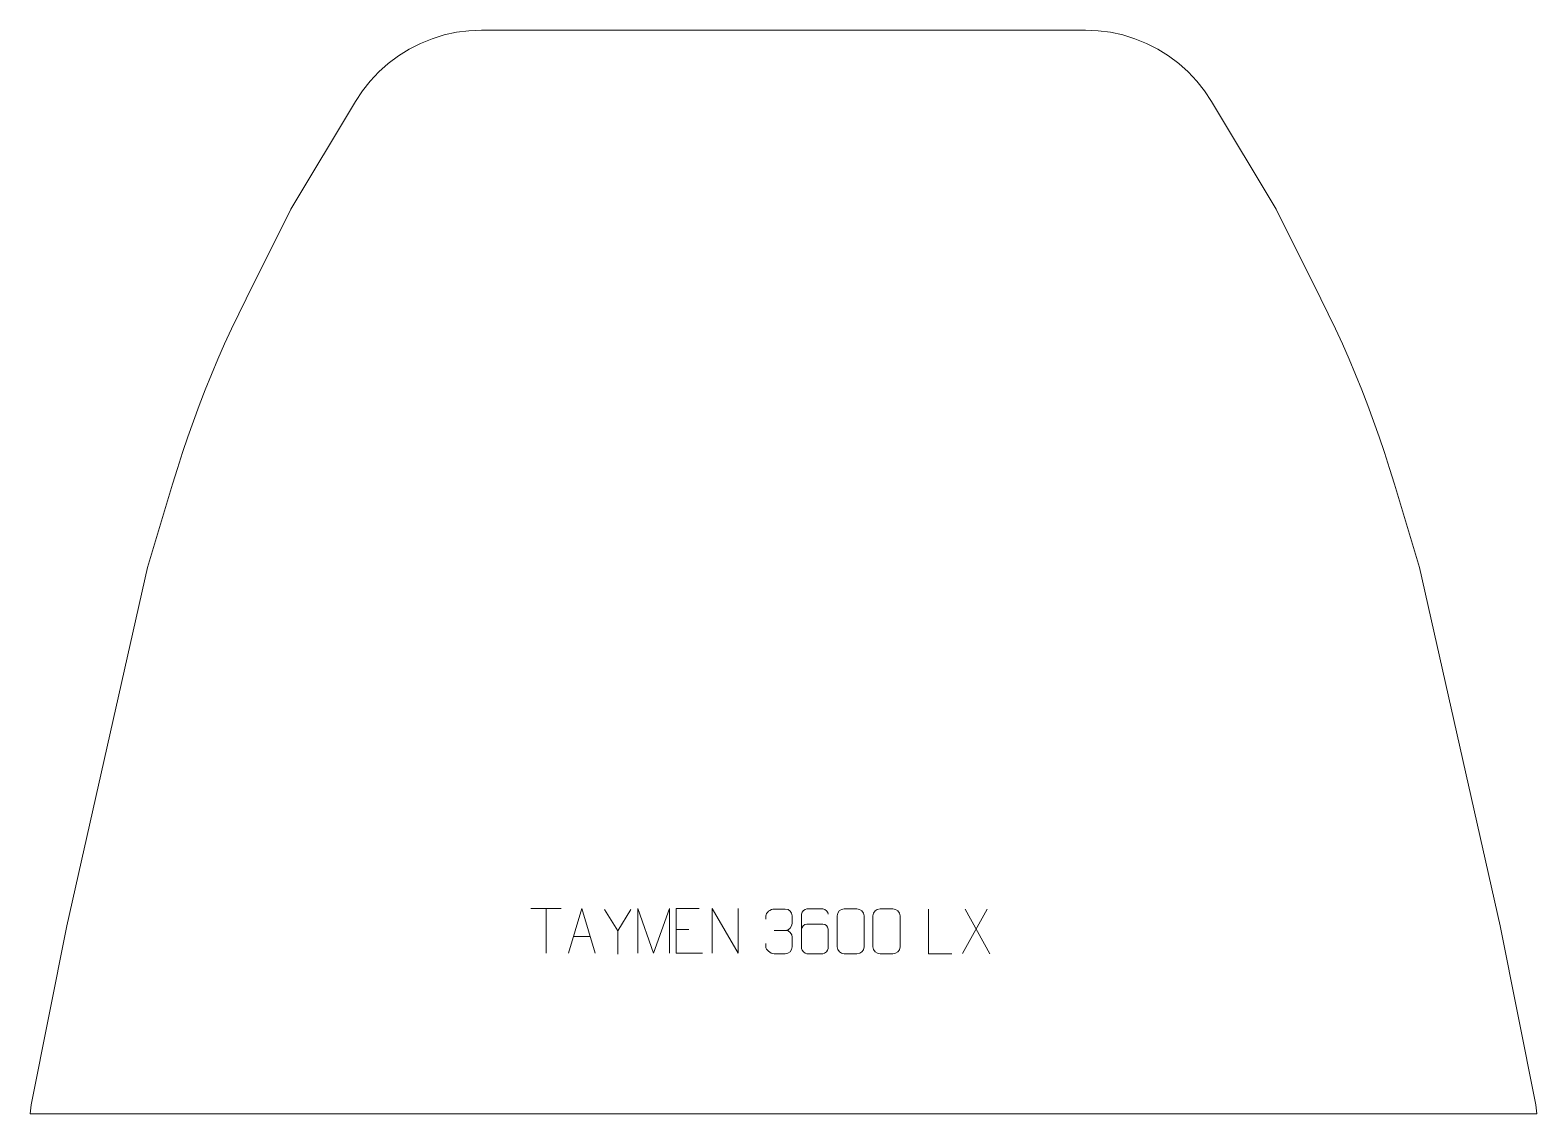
# Model space of a CAD drawing. Header units: millimetres. Extents: x -430 to 411, y 748 to 1353.
import ezdxf

# ---------------------------------------------------------------- set-up
doc = ezdxf.new("R2010")
doc.units = ezdxf.units.MM
doc.header["$MEASUREMENT"] = 0
doc.layers.add('layer 1', color=7, linetype='Continuous')

msp = doc.modelspace()

# ---------------------------------------------------------------- linework, layer by layer
at = {"layer": 'layer 1', "color": 242, "lineweight": 9}
msp.add_open_spline([(410.0593, 752.9985), (410.0593, 752.9985), (410.5591, 747.9973), (410.5591, 747.9973), (410.5591, 747.9973), (410.5591, 747.9973), (-430.4406, 747.9973), (-430.4406, 747.9973), (-430.4406, 747.9973), (-430.4406, 747.9973), (-429.9408, 752.9985), (-429.9408, 752.9985), (-429.9408, 752.9985), (-429.9408, 752.9985), (-409.9406, 852.9969), (-409.9406, 852.9969), (-409.9406, 852.9969), (-409.9406, 852.9969), (-364.9406, 1052.9969), (-364.9406, 1052.9969), (-364.9406, 1052.9969), (-364.9406, 1052.9969), (-351.0042, 1099.4526), (-351.0042, 1099.4526), (-351.0042, 1099.4526), (-351.0042, 1099.4526), (-348.2702, 1108.3354), (-348.2702, 1108.3354), (-348.2702, 1108.3354), (-348.2702, 1108.3354), (-345.4073, 1117.1785), (-345.4073, 1117.1785), (-345.4073, 1117.1785), (-345.4073, 1117.1785), (-342.4191, 1125.9785), (-342.4191, 1125.9785), (-342.4191, 1125.9785), (-342.4191, 1125.9785), (-339.3054, 1134.7356), (-339.3054, 1134.7356), (-339.3054, 1134.7356), (-339.3054, 1134.7356), (-336.0655, 1143.4463), (-336.0655, 1143.4463), (-336.0655, 1143.4463), (-336.0655, 1143.4463), (-332.7021, 1152.1102), (-332.7021, 1152.1102), (-332.7021, 1152.1102), (-332.7021, 1152.1102), (-329.2142, 1160.7237), (-329.2142, 1160.7237), (-329.2142, 1160.7237), (-329.2142, 1160.7237), (-325.6031, 1169.2876), (-325.6031, 1169.2876), (-325.6031, 1169.2876), (-325.6031, 1169.2876), (-321.8694, 1177.7978), (-321.8694, 1177.7978), (-321.8694, 1177.7978), (-321.8694, 1177.7978), (-318.0135, 1186.2545), (-318.0135, 1186.2545), (-318.0135, 1186.2545), (-318.0135, 1186.2545), (-314.0371, 1194.6547), (-314.0371, 1194.6547), (-314.0371, 1194.6547), (-314.0371, 1194.6547), (-309.9406, 1202.9969), (-309.9406, 1202.9969), (-309.9406, 1202.9969), (-309.9406, 1202.9969), (-284.9408, 1252.9981), (-284.9408, 1252.9981), (-284.9408, 1252.9981), (-284.9408, 1252.9981), (-248.8515, 1313.1445), (-248.8515, 1313.1445), (-248.8515, 1313.1445), (-248.8515, 1313.1445), (-244.9711, 1319.0251), (-244.9711, 1319.0251), (-244.9711, 1319.0251), (-244.9711, 1319.0251), (-240.5998, 1324.5512), (-240.5998, 1324.5512), (-240.5998, 1324.5512), (-240.5998, 1324.5512), (-235.7707, 1329.682), (-235.7707, 1329.682), (-235.7707, 1329.682), (-235.7707, 1329.682), (-230.5198, 1334.3811), (-230.5198, 1334.3811), (-230.5198, 1334.3811), (-230.5198, 1334.3811), (-224.8849, 1338.6116), (-224.8849, 1338.6116), (-224.8849, 1338.6116), (-224.8849, 1338.6116), (-218.9082, 1342.3424), (-218.9082, 1342.3424), (-218.9082, 1342.3424), (-218.9082, 1342.3424), (-212.6338, 1345.5482), (-212.6338, 1345.5482), (-212.6338, 1345.5482), (-212.6338, 1345.5482), (-206.107, 1348.203), (-206.107, 1348.203), (-206.107, 1348.203), (-206.107, 1348.203), (-199.3765, 1350.2893), (-199.3765, 1350.2893), (-199.3765, 1350.2893), (-199.3765, 1350.2893), (-192.4924, 1351.7897), (-192.4924, 1351.7897), (-192.4924, 1351.7897), (-192.4924, 1351.7897), (-185.5054, 1352.6948), (-185.5054, 1352.6948), (-185.5054, 1352.6948), (-185.5054, 1352.6948), (-178.466, 1352.9981), (-178.466, 1352.9981), (-178.466, 1352.9981), (-178.466, 1352.9981), (158.5845, 1352.9981), (158.5845, 1352.9981), (158.5845, 1352.9981), (158.5845, 1352.9981), (165.6239, 1352.6948), (165.6239, 1352.6948), (165.6239, 1352.6948), (165.6239, 1352.6948), (172.6109, 1351.7897), (172.6109, 1351.7897), (172.6109, 1351.7897), (172.6109, 1351.7897), (179.495, 1350.2893), (179.495, 1350.2893), (179.495, 1350.2893), (179.495, 1350.2893), (186.2255, 1348.203), (186.2255, 1348.203), (186.2255, 1348.203), (186.2255, 1348.203), (192.7522, 1345.5482), (192.7522, 1345.5482), (192.7522, 1345.5482), (192.7522, 1345.5482), (199.0267, 1342.3424), (199.0267, 1342.3424), (199.0267, 1342.3424), (199.0267, 1342.3424), (205.0034, 1338.6116), (205.0034, 1338.6116), (205.0034, 1338.6116), (205.0034, 1338.6116), (210.6383, 1334.3811), (210.6383, 1334.3811), (210.6383, 1334.3811), (210.6383, 1334.3811), (215.8892, 1329.682), (215.8892, 1329.682), (215.8892, 1329.682), (215.8892, 1329.682), (220.7183, 1324.5512), (220.7183, 1324.5512), (220.7183, 1324.5512), (220.7183, 1324.5512), (225.0896, 1319.0251), (225.0896, 1319.0251), (225.0896, 1319.0251), (225.0896, 1319.0251), (228.97, 1313.1445), (228.97, 1313.1445), (228.97, 1313.1445), (228.97, 1313.1445), (265.0593, 1252.9981), (265.0593, 1252.9981), (265.0593, 1252.9981), (265.0593, 1252.9981), (290.0591, 1202.9969), (290.0591, 1202.9969), (290.0591, 1202.9969), (290.0591, 1202.9969), (294.1556, 1194.6547), (294.1556, 1194.6547), (294.1556, 1194.6547), (294.1556, 1194.6547), (298.1316, 1186.2545), (298.1316, 1186.2545), (298.1316, 1186.2545), (298.1316, 1186.2545), (301.988, 1177.7978), (301.988, 1177.7978), (301.988, 1177.7978), (301.988, 1177.7978), (305.7216, 1169.2876), (305.7216, 1169.2876), (305.7216, 1169.2876), (305.7216, 1169.2876), (309.3323, 1160.7237), (309.3323, 1160.7237), (309.3323, 1160.7237), (309.3323, 1160.7237), (312.8206, 1152.1102), (312.8206, 1152.1102), (312.8206, 1152.1102), (312.8206, 1152.1102), (316.1856, 1143.4463), (316.1856, 1143.4463), (316.1856, 1143.4463), (316.1856, 1143.4463), (319.4234, 1134.7356), (319.4234, 1134.7356), (319.4234, 1134.7356), (319.4234, 1134.7356), (322.5388, 1125.9785), (322.5388, 1125.9785), (322.5388, 1125.9785), (322.5388, 1125.9785), (325.5258, 1117.1785), (325.5258, 1117.1785), (325.5258, 1117.1785), (325.5258, 1117.1785), (328.3883, 1108.3354), (328.3883, 1108.3354), (328.3883, 1108.3354), (328.3883, 1108.3354), (331.1227, 1099.4526), (331.1227, 1099.4526), (331.1227, 1099.4526), (331.1227, 1099.4526), (345.0587, 1052.9969), (345.0587, 1052.9969), (345.0587, 1052.9969), (345.0587, 1052.9969), (390.0591, 852.9969), (390.0591, 852.9969), (390.0591, 852.9969), (390.0591, 852.9969), (410.0593, 752.9985), (410.0593, 752.9985)], degree=3, knots=[0, 0, 0, 0, 0.01587302, 0.01587302, 0.01587302, 0.01587302, 0.03174603, 0.03174603, 0.03174603, 0.03174603, 0.04761905, 0.04761905, 0.04761905, 0.04761905, 0.06349206, 0.06349206, 0.06349206, 0.06349206, 0.07936508, 0.07936508, 0.07936508, 0.07936508, 0.0952381, 0.0952381, 0.0952381, 0.0952381, 0.11111111, 0.11111111, 0.11111111, 0.11111111, 0.12698413, 0.12698413, 0.12698413, 0.12698413, 0.14285714, 0.14285714, 0.14285714, 0.14285714, 0.15873016, 0.15873016, 0.15873016, 0.15873016, 0.17460317, 0.17460317, 0.17460317, 0.17460317, 0.19047619, 0.19047619, 0.19047619, 0.19047619, 0.20634921, 0.20634921, 0.20634921, 0.20634921, 0.22222222, 0.22222222, 0.22222222, 0.22222222, 0.23809524, 0.23809524, 0.23809524, 0.23809524, 0.25396825, 0.25396825, 0.25396825, 0.25396825, 0.26984127, 0.26984127, 0.26984127, 0.26984127, 0.28571429, 0.28571429, 0.28571429, 0.28571429, 0.3015873, 0.3015873, 0.3015873, 0.3015873, 0.31746032, 0.31746032, 0.31746032, 0.31746032, 0.33333333, 0.33333333, 0.33333333, 0.33333333, 0.34920635, 0.34920635, 0.34920635, 0.34920635, 0.36507937, 0.36507937, 0.36507937, 0.36507937, 0.38095238, 0.38095238, 0.38095238, 0.38095238, 0.3968254, 0.3968254, 0.3968254, 0.3968254, 0.41269841, 0.41269841, 0.41269841, 0.41269841, 0.42857143, 0.42857143, 0.42857143, 0.42857143, 0.44444444, 0.44444444, 0.44444444, 0.44444444, 0.46031746, 0.46031746, 0.46031746, 0.46031746, 0.47619048, 0.47619048, 0.47619048, 0.47619048, 0.49206349, 0.49206349, 0.49206349, 0.49206349, 0.50793651, 0.50793651, 0.50793651, 0.50793651, 0.52380952, 0.52380952, 0.52380952, 0.52380952, 0.53968254, 0.53968254, 0.53968254, 0.53968254, 0.55555556, 0.55555556, 0.55555556, 0.55555556, 0.57142857, 0.57142857, 0.57142857, 0.57142857, 0.58730159, 0.58730159, 0.58730159, 0.58730159, 0.6031746, 0.6031746, 0.6031746, 0.6031746, 0.61904762, 0.61904762, 0.61904762, 0.61904762, 0.63492063, 0.63492063, 0.63492063, 0.63492063, 0.65079365, 0.65079365, 0.65079365, 0.65079365, 0.66666667, 0.66666667, 0.66666667, 0.66666667, 0.68253968, 0.68253968, 0.68253968, 0.68253968, 0.6984127, 0.6984127, 0.6984127, 0.6984127, 0.71428571, 0.71428571, 0.71428571, 0.71428571, 0.73015873, 0.73015873, 0.73015873, 0.73015873, 0.74603175, 0.74603175, 0.74603175, 0.74603175, 0.76190476, 0.76190476, 0.76190476, 0.76190476, 0.77777778, 0.77777778, 0.77777778, 0.77777778, 0.79365079, 0.79365079, 0.79365079, 0.79365079, 0.80952381, 0.80952381, 0.80952381, 0.80952381, 0.82539683, 0.82539683, 0.82539683, 0.82539683, 0.84126984, 0.84126984, 0.84126984, 0.84126984, 0.85714286, 0.85714286, 0.85714286, 0.85714286, 0.87301587, 0.87301587, 0.87301587, 0.87301587, 0.88888889, 0.88888889, 0.88888889, 0.88888889, 0.9047619, 0.9047619, 0.9047619, 0.9047619, 0.92063492, 0.92063492, 0.92063492, 0.92063492, 0.93650794, 0.93650794, 0.93650794, 0.93650794, 0.95238095, 0.95238095, 0.95238095, 0.95238095, 0.96825397, 0.96825397, 0.96825397, 0.96825397, 1, 1, 1, 1], dxfattribs=at)
at = {"layer": 'layer 1', "color": 250, "lineweight": 9}
for points in [[(-150.99, 862.6926), (-150.99, 862.6926), (-134.0028, 862.6926), (-134.0028, 862.6926)], [(-142.4962, 837.7626), (-142.4962, 837.7626), (-142.4962, 862.7161), (-142.4962, 862.7161)], [(-102.4964, 850.2393), (-102.4964, 850.2393), (-109.8173, 862.138), (-109.8173, 862.138)], [(103.6879, 862.3459), (103.6879, 862.3459), (89.9473, 837.4501), (89.9473, 837.4501)], [(91.4019, 862.3459), (91.4019, 862.3459), (105.1425, 837.3924), (105.1425, 837.3924)], [(-69.9293, 850.8364), (-69.9293, 850.8364), (-62.7612, 850.8364), (-62.7612, 850.8364)], [(-15.11, 850.4164), (-15.11, 850.4164), (-8.9136, 850.4164), (-8.9136, 850.4164)], [(-127.2443, 847.012), (-127.2443, 847.012), (-117.7486, 847.012), (-117.7486, 847.012)]]:
    msp.add_open_spline(points, degree=3, dxfattribs=at)
for points, knots in [([(-129.9669, 837.7626), (-129.9669, 837.7626), (-122.5959, 862.7161), (-122.5959, 862.7161), (-122.5959, 862.7161), (-122.5959, 862.7161), (-115.026, 837.7626), (-115.026, 837.7626)], [0, 0, 0, 0, 0.33333333, 0.33333333, 0.33333333, 0.33333333, 1, 1, 1, 1]), ([(-95.174, 862.138), (-95.174, 862.138), (-102.4964, 850.2393), (-102.4964, 850.2393), (-102.4964, 850.2393), (-102.4964, 850.2393), (-102.4957, 837.1844), (-102.4957, 837.1844)], [0, 0, 0, 0, 0.33333333, 0.33333333, 0.33333333, 0.33333333, 1, 1, 1, 1]), ([(-91.3389, 837.7604), (-91.3389, 837.7604), (-91.3389, 862.7183), (-91.3389, 862.7183), (-91.3389, 862.7183), (-91.3389, 862.7183), (-82.4138, 837.7604), (-82.4138, 837.7604), (-82.4138, 837.7604), (-82.4138, 837.7604), (-73.6539, 862.7178), (-73.6539, 862.7178), (-73.6539, 862.7178), (-73.6539, 862.7178), (-73.6539, 837.7604), (-73.6539, 837.7604)], [0, 0, 0, 0, 0.2, 0.2, 0.2, 0.2, 0.4, 0.4, 0.4, 0.4, 0.6, 0.6, 0.6, 0.6, 1, 1, 1, 1]), ([(-57.0554, 862.7161), (-57.0554, 862.7161), (-69.9293, 862.7161), (-69.9293, 862.7161), (-69.9293, 862.7161), (-69.9293, 862.7161), (-69.9293, 837.7625), (-69.9293, 837.7625), (-69.9293, 837.7625), (-69.9293, 837.7625), (-55.0635, 837.7625), (-55.0635, 837.7625)], [0, 0, 0, 0, 0.25, 0.25, 0.25, 0.25, 0.5, 0.5, 0.5, 0.5, 1, 1, 1, 1]), ([(-49.8238, 837.7626), (-49.8238, 837.7626), (-49.8238, 862.7161), (-49.8238, 862.7161), (-49.8238, 862.7161), (-49.8238, 862.7161), (-35.169, 837.7626), (-35.169, 837.7626), (-35.169, 837.7626), (-35.169, 837.7626), (-35.169, 862.7161), (-35.169, 862.7161)], [0, 0, 0, 0, 0.25, 0.25, 0.25, 0.25, 0.5, 0.5, 0.5, 0.5, 1, 1, 1, 1]), ([(-19.8197, 856.6616), (-19.8197, 856.6616), (-19.8197, 858.5188), (-19.8197, 858.5188), (-19.8197, 858.5188), (-19.834, 860.2607), (-17.1695, 862.3788), (-15.1104, 862.3561), (-15.1104, 862.3561), (-13.0463, 862.3561), (-10.9823, 862.3561), (-8.9186, 862.3561), (-8.9186, 862.3561), (-6.7241, 862.3649), (-5.1258, 860.5181), (-5.0814, 858.606), (-5.0814, 858.606), (-5.0818, 857.1709), (-5.0818, 855.7358), (-5.0814, 854.3003), (-5.0814, 854.3003), (-5.13, 852.6468), (-6.7326, 850.4168), (-8.9309, 850.4268), (-8.9309, 850.4268), (-6.7272, 850.4156), (-5.1192, 848.6124), (-5.0652, 846.5529), (-5.0652, 846.5529), (-5.0656, 844.7682), (-5.0656, 842.9835), (-5.0652, 841.1984), (-5.0652, 841.1984), (-5.0551, 839.137), (-7.11, 837.3739), (-8.9309, 837.382), (-8.9309, 837.382), (-10.9962, 837.3823), (-13.0614, 837.3823), (-15.127, 837.382), (-15.127, 837.382), (-17.2956, 837.3935), (-19.8266, 839.7937), (-19.8452, 841.2555), (-19.8452, 841.2555), (-19.8452, 841.2555), (-19.8452, 843.1641), (-19.8452, 843.1641)], [0, 0, 0, 0, 0.07692308, 0.07692308, 0.07692308, 0.07692308, 0.15384615, 0.15384615, 0.15384615, 0.15384615, 0.23076923, 0.23076923, 0.23076923, 0.23076923, 0.30769231, 0.30769231, 0.30769231, 0.30769231, 0.38461538, 0.38461538, 0.38461538, 0.38461538, 0.46153846, 0.46153846, 0.46153846, 0.46153846, 0.53846154, 0.53846154, 0.53846154, 0.53846154, 0.61538462, 0.61538462, 0.61538462, 0.61538462, 0.69230769, 0.69230769, 0.69230769, 0.69230769, 0.76923077, 0.76923077, 0.76923077, 0.76923077, 0.84615385, 0.84615385, 0.84615385, 0.84615385, 1, 1, 1, 1]), ([(14.9748, 859.4098), (14.9507, 860.7493), (13.5945, 862.4025), (12.0226, 862.3682), (12.0226, 862.3682), (9.0378, 862.3679), (6.0526, 862.3679), (3.0672, 862.3682), (3.0672, 862.3682), (1.8481, 862.3831), (0.1199, 860.9455), (0.1149, 859.4098), (0.1149, 859.4098), (0.1152, 853.0493), (0.1152, 846.6885), (0.1149, 840.3278), (0.1149, 840.3278), (0.1196, 839.1649), (1.8481, 837.3938), (3.0672, 837.3694), (3.0672, 837.3694), (6.0526, 837.3697), (9.0378, 837.3697), (12.0226, 837.3694), (12.0226, 837.3694), (13.3007, 837.4132), (14.9704, 839.0277), (14.9748, 840.3278), (14.9748, 840.3278), (14.9748, 843.9111), (14.9748, 847.4942), (14.9748, 851.0769), (14.9748, 851.0769), (14.9363, 852.5551), (13.3536, 853.988), (12.0226, 853.986), (12.0226, 853.986), (9.0378, 853.9863), (6.0526, 853.9863), (3.0672, 853.986), (3.0672, 853.986), (1.7377, 853.991), (0.0947, 852.4837), (0.1364, 851.0552)], [0, 0, 0, 0, 0.08333333, 0.08333333, 0.08333333, 0.08333333, 0.16666667, 0.16666667, 0.16666667, 0.16666667, 0.25, 0.25, 0.25, 0.25, 0.33333333, 0.33333333, 0.33333333, 0.33333333, 0.41666667, 0.41666667, 0.41666667, 0.41666667, 0.5, 0.5, 0.5, 0.5, 0.58333333, 0.58333333, 0.58333333, 0.58333333, 0.66666667, 0.66666667, 0.66666667, 0.66666667, 0.75, 0.75, 0.75, 0.75, 0.83333333, 0.83333333, 0.83333333, 0.83333333, 1, 1, 1, 1]), ([(23.9643, 862.3684), (26.3304, 862.3684), (28.6969, 862.3684), (31.0634, 862.3684), (31.0634, 862.3684), (33.0439, 862.404), (35.0699, 860.9097), (35.097, 858.4676), (35.097, 858.4676), (35.0966, 852.7102), (35.0966, 846.9524), (35.097, 841.1942), (35.097, 841.1942), (34.9549, 838.8666), (33.2485, 837.3843), (31.0634, 837.3735), (31.0634, 837.3735), (28.691, 837.3739), (26.3186, 837.3739), (23.9466, 837.3735), (23.9466, 837.3735), (21.9881, 837.2679), (19.9817, 839.1558), (19.9931, 841.1768), (19.9931, 841.1768), (19.9935, 846.9574), (19.9935, 852.7377), (19.9931, 858.5175), (19.9931, 858.5175), (19.9974, 860.6595), (21.7745, 862.382), (23.9643, 862.3684)], [0, 0, 0, 0, 0.11111111, 0.11111111, 0.11111111, 0.11111111, 0.22222222, 0.22222222, 0.22222222, 0.22222222, 0.33333333, 0.33333333, 0.33333333, 0.33333333, 0.44444444, 0.44444444, 0.44444444, 0.44444444, 0.55555556, 0.55555556, 0.55555556, 0.55555556, 0.66666667, 0.66666667, 0.66666667, 0.66666667, 0.77777778, 0.77777778, 0.77777778, 0.77777778, 1, 1, 1, 1]), ([(43.9643, 862.3684), (46.3304, 862.3684), (48.6969, 862.3684), (51.0634, 862.3684), (51.0634, 862.3684), (53.0439, 862.404), (55.0699, 860.9097), (55.097, 858.4676), (55.097, 858.4676), (55.0966, 852.7102), (55.0966, 846.9524), (55.097, 841.1942), (55.097, 841.1942), (54.9549, 838.8666), (53.2485, 837.3843), (51.0634, 837.3735), (51.0634, 837.3735), (48.691, 837.3739), (46.3186, 837.3739), (43.9466, 837.3735), (43.9466, 837.3735), (41.9881, 837.2679), (39.9817, 839.1558), (39.9931, 841.1768), (39.9931, 841.1768), (39.9935, 846.9574), (39.9935, 852.7377), (39.9931, 858.5175), (39.9931, 858.5175), (39.9974, 860.6595), (41.7745, 862.382), (43.9643, 862.3684)], [0, 0, 0, 0, 0.11111111, 0.11111111, 0.11111111, 0.11111111, 0.22222222, 0.22222222, 0.22222222, 0.22222222, 0.33333333, 0.33333333, 0.33333333, 0.33333333, 0.44444444, 0.44444444, 0.44444444, 0.44444444, 0.55555556, 0.55555556, 0.55555556, 0.55555556, 0.66666667, 0.66666667, 0.66666667, 0.66666667, 0.77777778, 0.77777778, 0.77777778, 0.77777778, 1, 1, 1, 1]), ([(84.0195, 837.3923), (84.0195, 837.3923), (71.0704, 837.3923), (71.0704, 837.3923), (71.0704, 837.3923), (71.0704, 837.3923), (71.0704, 862.3459), (71.0704, 862.3459)], [0, 0, 0, 0, 0.33333333, 0.33333333, 0.33333333, 0.33333333, 1, 1, 1, 1])]:
    msp.add_open_spline(points, degree=3, knots=knots, dxfattribs=at)

doc.saveas('drawing.dxf')
